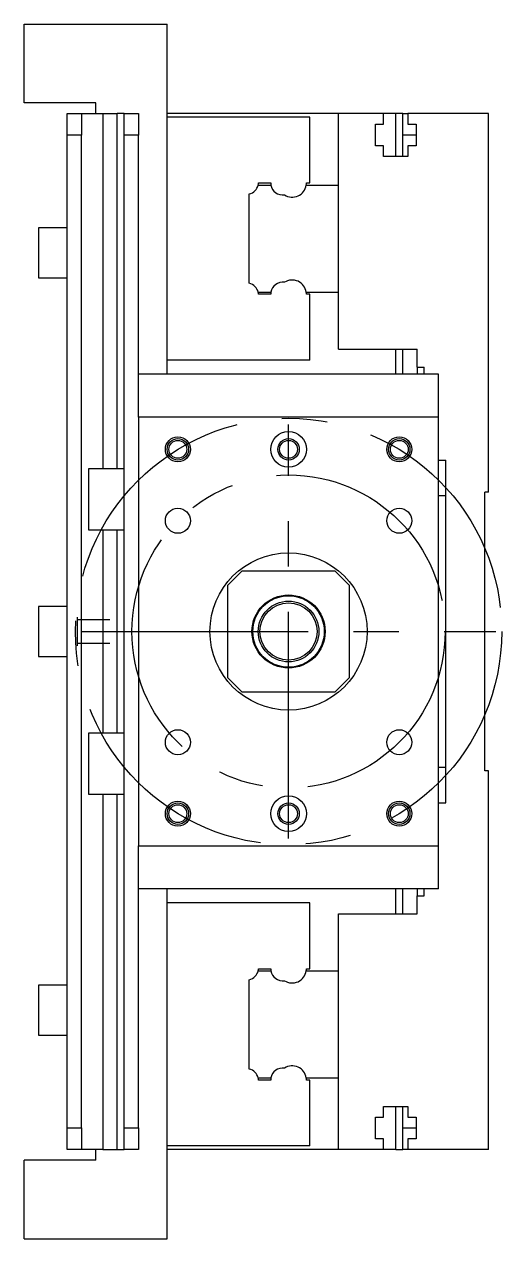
# Model space of a CAD drawing. Extents: x -5 to 615, y -266 to 87.
# Drawn here: x 548 to 614.8, y -85 to 85 of the extents above; entities that cross this region are included whole.
import ezdxf

# ---------------------------------------------------------------- set-up
doc = ezdxf.new("R2010")
doc.units = 0
doc.linetypes.add('CENTER', pattern=[50.8, 31.75, -6.35, 6.35, -6.35])
doc.layers.get('0').update_dxf_attribs({"linetype": 'CONTINUOUS'})

msp = doc.modelspace()

# ---------------------------------------------------------------- linework, layer by layer
at = {"color": 7, "linetype": 'CONTINUOUS'}
for p, q in [((547.97, 74), (547.97, 85)), ((547.97, 85), (567.97, 85)), ((567.97, 36), (567.97, 85)), ((557.97, 74), (547.97, 74)), ((557.97, 72.5), (557.97, 74)), ((553.97, 72.5), (555.97, 72.5)), ((553.97, 69.5), (553.97, 72.5)), ((555.97, 72.5), (555.97, 69.5)), ((555.97, 72.5), (558.97, 72.5)), ((558.97, 72.5), (558.97, 22.75)), ((558.97, 72.5), (560.97, 72.5)), ((560.97, 22.75), (560.97, 72.5)), ((561.97, 72.5), (560.97, 72.5)), ((561.97, 72.5), (563.97, 72.5)), ((561.97, 69.5), (561.97, 72.5)), ((563.97, 72.5), (563.97, 69.5)), ((591.97, 72.5), (567.97, 72.5)), ((587.97, 72), (567.97, 72)), ((587.97, 62.8), (587.97, 72)), ((598.27, 72.5), (591.97, 72.5)), ((591.97, 62.5), (591.97, 72.5)), ((599.97, 72.5), (598.27, 72.5)), ((598.27, 71), (598.27, 72.5)), ((599.97, 66.5), (599.97, 72.5)), ((600.97, 72.5), (599.97, 72.5)), ((600.97, 72.5), (601.67, 72.5)), ((600.97, 69.5), (600.97, 72.5)), ((601.67, 72.5), (601.67, 71)), ((612.97, 72.5), (601.67, 72.5)), ((612.97, 19.5), (612.97, 72.5)), ((597.12, 71), (598.27, 71)), ((597.12, 68), (597.12, 71)), ((601.67, 71), (602.82, 71)), ((602.82, 71), (602.82, 68)), ((555.97, 69.5), (553.97, 69.5)), ((553.97, -69.5), (553.97, 69.5)), ((555.97, -69.5), (555.97, 69.5)), ((563.97, 69.5), (561.97, 69.5)), ((561.97, -69.5), (561.97, 69.5)), ((563.97, 36), (563.97, 69.5)), ((598.27, 68), (597.12, 68)), ((598.27, 66.5), (598.27, 68)), ((602.82, 69.5), (600.97, 69.5)), ((600.97, 66.5), (600.97, 69.5)), ((601.67, 68), (601.67, 66.5)), ((602.82, 68), (601.67, 68)), ((601.67, 66.5), (598.27, 66.5)), ((579.47, 48.75), (579.47, 61.25)), ((580.72, 62.5), (582.5, 62.5)), ((580.77, 62.8), (582.47, 62.8)), ((587.45, 62.5), (591.97, 62.5)), ((587.47, 62.8), (587.97, 62.8)), ((591.97, 47.5), (591.97, 62.5)), ((591.97, 47.5), (591.97, 62.5)), ((549.97, 56.5), (549.97, 53)), ((553.97, 56.5), (549.97, 56.5)), ((549.97, 53), (549.97, 49.5)), ((549.97, 49.5), (553.97, 49.5)), ((580.72, 47.5), (582.5, 47.5)), ((582.47, 47.2), (580.77, 47.2)), ((587.45, 47.5), (591.97, 47.5)), ((587.97, 47.2), (587.47, 47.2)), ((587.97, 38), (587.97, 47.2)), ((591.97, 39.5), (591.97, 47.5)), ((591.97, 39.5), (602.97, 39.5)), ((599.97, 36), (599.97, 39.5)), ((600.97, 36), (600.97, 39.5)), ((602.97, 37), (602.97, 39.5)), ((587.97, 38), (567.97, 38)), ((563.97, 30), (563.97, 36)), ((563.97, 30), (563.97, 36)), ((605.97, 36), (563.97, 36)), ((602.97, 37), (603.97, 37)), ((602.97, 37), (602.97, 36)), ((603.97, 36), (603.97, 37)), ((605.97, 30), (605.97, 36)), ((563.97, 30), (563.97, -30)), ((605.97, 30), (563.97, 30)), ((605.97, -30), (605.97, 30)), ((605.97, 24), (606.97, 24)), ((606.97, -24), (606.97, 24)), ((556.97, 22.75), (556.97, 18.5)), ((561.97, 22.75), (556.97, 22.75)), ((606.97, 19), (605.97, 19)), ((612.47, -19.5), (612.47, 19.5)), ((612.97, 19.5), (612.47, 19.5)), ((556.97, 18.5), (556.97, 14.25)), ((556.97, 14.25), (561.97, 14.25)), ((558.97, 14.25), (558.97, -14.25)), ((560.97, -14.25), (560.97, 14.25)), ((578.47, 8.5), (576.47, 6.5)), ((578.47, 8.5), (591.47, 8.5)), ((593.47, 6.5), (591.47, 8.5)), ((576.47, -6.5), (576.47, 6.5)), ((593.47, 6.5), (593.47, -6.5)), ((549.97, 3.5), (549.97, 0)), ((553.97, 3.5), (549.97, 3.5)), ((555.37, 2), (555.37, 1.65)), ((555.37, 2), (555.37, 0)), ((555.37, 2), (555.37, -2)), ((549.97, 0), (549.97, -3.5)), ((555.37, 1.65), (555.37, 0)), ((555.97, 1.65), (555.37, 1.65)), ((555.37, 0), (555.37, -1.42)), ((557.97, 1.65), (555.97, 1.65)), ((559.97, 1.65), (557.97, 1.65)), ((555.37, -1.42), (555.37, -2)), ((555.37, -1.65), (555.97, -1.65)), ((555.97, -1.65), (557.97, -1.65)), ((557.97, -1.65), (559.97, -1.65)), ((549.97, -3.5), (553.97, -3.5)), ((576.47, -6.5), (578.47, -8.5)), ((591.47, -8.5), (593.47, -6.5)), ((591.47, -8.5), (578.47, -8.5)), ((556.97, -14.25), (556.97, -18.5)), ((561.97, -14.25), (556.97, -14.25)), ((556.97, -18.5), (556.97, -22.75)), ((605.97, -19), (606.97, -19)), ((612.97, -19.5), (612.47, -19.5)), ((612.97, -72.5), (612.97, -19.5)), ((556.97, -22.75), (561.97, -22.75)), ((558.97, -22.75), (558.97, -72.5)), ((560.97, -72.5), (560.97, -22.75)), ((605.97, -24), (606.97, -24)), ((563.97, -36), (563.97, -30)), ((563.97, -30), (605.97, -30)), ((563.97, -36), (563.97, -30)), ((605.97, -36), (605.97, -30)), ((563.97, -69.5), (563.97, -36)), ((605.97, -36), (563.97, -36)), ((567.97, -85), (567.97, -36)), ((599.97, -39.5), (599.97, -36)), ((600.97, -39.5), (600.97, -36)), ((602.97, -36), (602.97, -37)), ((602.97, -37), (603.97, -37)), ((602.97, -39.5), (602.97, -37)), ((603.97, -37), (603.97, -36)), ((587.97, -38), (567.97, -38)), ((587.97, -47.2), (587.97, -38)), ((591.97, -39.5), (602.97, -39.5)), ((591.97, -47.5), (591.97, -39.5)), ((580.72, -47.5), (582.5, -47.5)), ((580.77, -47.2), (582.47, -47.2)), ((587.45, -47.5), (591.97, -47.5)), ((587.47, -47.2), (587.97, -47.2)), ((591.97, -62.5), (591.97, -47.5)), ((591.97, -62.5), (591.97, -47.5)), ((579.47, -61.25), (579.47, -48.75)), ((549.97, -49.5), (549.97, -53)), ((553.97, -49.5), (549.97, -49.5)), ((549.97, -53), (549.97, -56.5)), ((549.97, -56.5), (553.97, -56.5)), ((580.72, -62.5), (582.5, -62.5)), ((582.47, -62.8), (580.77, -62.8)), ((587.45, -62.5), (591.97, -62.5)), ((587.97, -62.8), (587.47, -62.8)), ((587.97, -72), (587.97, -62.8)), ((591.97, -72.5), (591.97, -62.5)), ((597.12, -68), (598.27, -68)), ((597.12, -71), (597.12, -68)), ((598.27, -66.5), (601.67, -66.5)), ((598.27, -68), (598.27, -66.5)), ((599.97, -72.5), (599.97, -66.5)), ((600.97, -69.5), (600.97, -66.5)), ((601.67, -66.5), (601.67, -68)), ((601.67, -68), (602.82, -68)), ((602.82, -68), (602.82, -71)), ((553.97, -69.5), (555.97, -69.5)), ((553.97, -72.5), (553.97, -69.5)), ((555.97, -69.5), (555.97, -72.5)), ((561.97, -69.5), (563.97, -69.5)), ((561.97, -72.5), (561.97, -69.5)), ((563.97, -69.5), (563.97, -72.5)), ((600.97, -69.5), (602.82, -69.5)), ((600.97, -72.5), (600.97, -69.5)), ((598.27, -71), (597.12, -71)), ((598.27, -72.5), (598.27, -71)), ((601.67, -71), (601.67, -72.5)), ((602.82, -71), (601.67, -71)), ((555.97, -72.5), (553.97, -72.5)), ((558.97, -72.5), (555.97, -72.5)), ((557.97, -74), (557.97, -72.5)), ((558.97, -72.5), (560.97, -72.5)), ((560.97, -72.5), (561.97, -72.5)), ((563.97, -72.5), (561.97, -72.5)), ((587.97, -72), (567.97, -72)), ((591.97, -72.5), (567.97, -72.5)), ((598.27, -72.5), (591.97, -72.5)), ((599.97, -72.5), (598.27, -72.5)), ((599.97, -72.5), (600.97, -72.5)), ((601.67, -72.5), (600.97, -72.5)), ((612.97, -72.5), (601.67, -72.5)), ((547.97, -85), (547.97, -74)), ((557.97, -74), (547.97, -74)), ((547.97, -85), (567.97, -85))]:
    msp.add_line(p, q, dxfattribs=at)
at = {"color": 1, "linetype": 'CENTER'}
for p, q in [((584.97, -29), (584.97, 29)), ((555.97, 0), (613.97, 0))]:
    msp.add_line(p, q, dxfattribs=at)
for radius in [29.84, 21.92]:
    msp.add_circle((584.97, 0), radius, dxfattribs=at)
at = {"color": 7, "linetype": 'CONTINUOUS'}
for centre, radius in [((569.47, 25.5), 1.75), ((584.97, 25.5), 2.5), ((600.47, 25.5), 1.75), ((569.47, 25.5), 1.25), ((584.97, 25.5), 1.25), ((600.47, 25.5), 1.25), ((569.47, 15.5), 1.75), ((600.47, 15.5), 1.75), ((584.97, 0), 11), ((584.97, 0), 5.12), ((584.97, 0), 5), ((584.97, 0), 4.25), ((584.97, 0), 4), ((569.47, -15.5), 1.75), ((600.47, -15.5), 1.75), ((569.47, -25.5), 1.75), ((584.97, -25.5), 2.5), ((600.47, -25.5), 1.75), ((569.47, -25.5), 1.25), ((584.97, -25.5), 1.25), ((600.47, -25.5), 1.25)]:
    msp.add_circle(centre, radius, dxfattribs=at)
at = {"color": 3, "linetype": 'CONTINUOUS'}
for centre in [(569.47, 25.5), (584.97, 25.5), (600.47, 25.5), (569.47, -25.5), (584.97, -25.5), (600.47, -25.5)]:
    msp.add_circle(centre, 1.5, dxfattribs=at)
at = {"color": 7, "linetype": 'CONTINUOUS'}
for centre, radius, start, end in [((579.07, 62.9), 1.7, 283.609, 346.391), ((579.07, 62.9), 1.7, 346.391, 356.6277), ((584.17, 62.8), 1.7, 180, 190.1642), ((584.17, 62.8), 1.7, 190.1642, 277.5402), ((585.47, 62.8), 2, 237.421, 351.3731), ((585.47, 62.8), 2, 351.3731, 0), ((579.07, 47.1), 1.7, 13.609, 76.391), ((584.17, 47.2), 1.7, 82.4598, 169.8358), ((585.47, 47.2), 2, 8.6269, 122.579), ((579.07, 47.1), 1.7, 3.3723, 13.609), ((584.17, 47.2), 1.7, 169.8358, 180), ((585.47, 47.2), 2, 0, 8.6269), ((579.07, -47.1), 1.7, 283.609, 346.391), ((579.07, -47.1), 1.7, 346.391, 356.6277), ((584.17, -47.2), 1.7, 180, 190.1642), ((584.17, -47.2), 1.7, 190.1642, 277.5402), ((585.47, -47.2), 2, 237.421, 351.3731), ((585.47, -47.2), 2, 351.3731, 0), ((584.17, -62.8), 1.7, 82.4598, 169.8358), ((585.47, -62.8), 2, 8.6269, 122.579), ((579.07, -62.9), 1.7, 13.609, 76.391), ((579.07, -62.9), 1.7, 3.3723, 13.609), ((584.17, -62.8), 1.7, 169.8358, 180), ((585.47, -62.8), 2, 0, 8.6269)]:
    msp.add_arc(centre, radius, start, end, dxfattribs=at)

doc.saveas('drawing.dxf')
